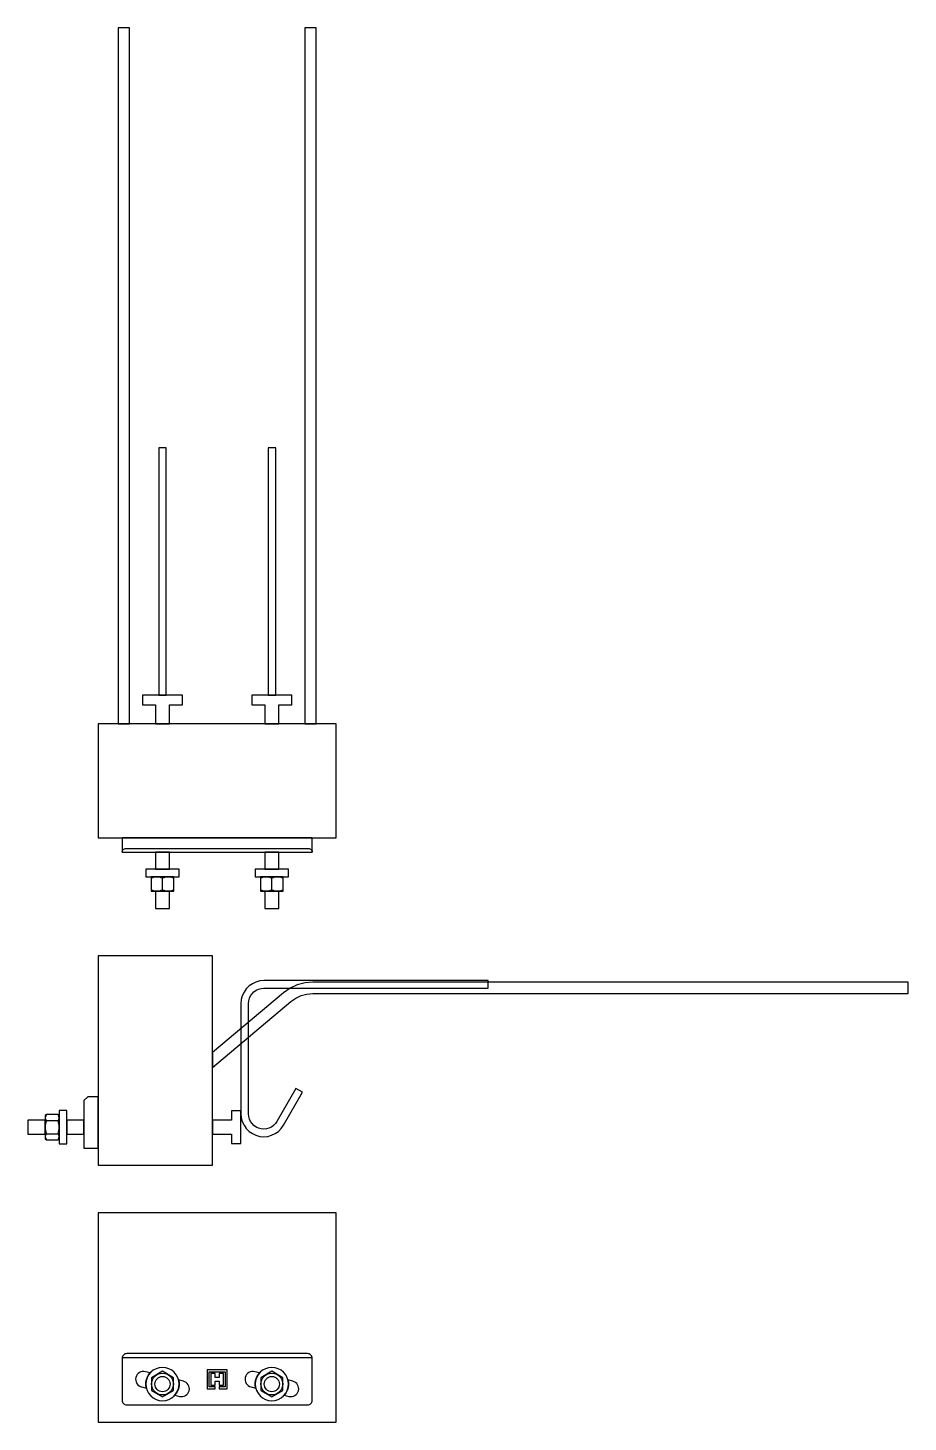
# Model space of a CAD drawing. Extents: x -74 to 851, y -614 to 851.
import ezdxf

# ---------------------------------------------------------------- set-up
doc = ezdxf.new("R2010")
doc.units = 0
doc.layers.add('Halfen', color=7, linetype='CONTINUOUS')

msp = doc.modelspace()

# ---------------------------------------------------------------- linework, layer by layer
at = {"layer": 'Halfen', "color": 7}
for p, q in [((67.5, -55.8), (67.5, -41)), ((182.5, -55.8), (182.5, -41)), ((-55.8, -297.072), (-41, -297.072)), ((-55.8, -310.928), (-41, -310.928)), ((25.101, -546), (224.899, -546))]:
    msp.add_line(p, q, dxfattribs=at)
for points in [[(21, 851.395), (21, 120), (33, 120), (33, 851.395)], [(217, 851.395), (217, 120), (229, 120), (229, 851.395)], [(71.5, 150), (71.5, 410), (63.5, 410), (63.5, 150)], [(186.5, 150), (186.5, 410), (178.5, 410), (178.5, 150)], [(88.5, 150), (46.5, 150), (46.5, 140), (60.175, 140), (60.175, 120), (74.825, 120), (74.825, 140), (88.5, 140)], [(203.5, 150), (161.5, 150), (161.5, 140), (175.175, 140), (175.175, 120), (189.825, 120), (189.825, 140), (203.5, 140)], [(0, 0), (250, 0), (250, 120), (0, 120)], [(25, -15), (225, -15), (225, 0), (25, 0)], [(74.825, -15), (60.175, -15), (60.175, -33), (74.825, -33)], [(189.825, -15), (175.175, -15), (175.175, -33), (189.825, -33)], [(50, -41), (85, -41), (85, -33), (50, -33)], [(55.5, -55.8), (79.5, -55.8), (79.5, -41), (55.5, -41)], [(165, -41), (200, -41), (200, -33), (165, -33)], [(170.5, -55.8), (194.5, -55.8), (194.5, -41), (170.5, -41)], [(74.825, -55.8), (60.175, -55.8), (60.175, -74), (74.825, -74)], [(189.825, -55.8), (175.175, -55.8), (175.175, -74), (189.825, -74)], [(0, -344), (120, -344), (120, -124), (0, -124)], [(851.395, -151.596), (225.681, -151.596), (217.346, -152.326), (209.264, -154.491), (201.681, -158.027), (194.828, -162.826), (120, -225.614), (120, -241.279), (202.541, -172.019), (207.681, -168.419), (213.369, -165.767), (219.43, -164.143), (225.681, -163.596), (851.395, -163.596)], [(207.856, -263.359), (187.856, -298), (186.257, -300.285), (184.285, -302.257), (182, -303.856), (179.472, -305.035), (176.778, -305.757), (174, -306), (171.222, -305.757), (168.528, -305.035), (166, -303.856), (163.715, -302.257), (161.743, -300.285), (160.144, -298), (158.965, -295.472), (158.243, -292.778), (158, -290), (158, -174), (158.243, -171.222), (158.965, -168.528), (160.144, -166), (161.743, -163.715), (163.715, -161.743), (166, -160.144), (168.528, -158.965), (171.222, -158.243), (174, -158), (410, -158), (410, -150), (174, -150), (169.832, -150.365), (165.792, -151.447), (162, -153.215), (158.573, -155.615), (155.615, -158.573), (153.215, -162), (151.447, -165.792), (150.365, -169.832), (150, -174), (150, -290), (150.365, -294.168), (151.447, -298.208), (153.215, -302), (155.615, -305.427), (158.573, -308.385), (162, -310.785), (165.792, -312.553), (169.832, -313.635), (174, -314), (178.168, -313.635), (182.208, -312.553), (186, -310.785), (189.427, -308.385), (192.385, -305.427), (194.785, -302), (214.785, -267.359)], [(-15, -326), (0, -326), (0, -272), (-11, -272), (-15, -276)], [(-54.566, -317.375), (-42.234, -317.375), (-41, -316.141), (-41, -291.859), (-42.234, -290.625), (-54.566, -290.625), (-55.8, -291.859), (-55.8, -316.141)], [(-41, -321.5), (-33, -321.5), (-33, -286.5), (-41, -286.5)], [(150, -287), (140, -287), (140, -296.675), (120, -296.675), (120, -311.325), (140, -311.325), (140, -321), (150, -321)], [(-55.8, -296.675), (-74, -296.675), (-74, -311.325), (-55.8, -311.325)], [(-15, -296.675), (-33, -296.675), (-33, -311.325), (-15, -311.325)], [(0, -614), (250, -614), (250, -394), (0, -394)], [(25, -591), (25.096, -591.975), (25.381, -592.913), (25.843, -593.778), (26.464, -594.536), (27.222, -595.157), (28.087, -595.619), (29.025, -595.904), (30, -596), (220, -596), (220.975, -595.904), (221.913, -595.619), (222.778, -595.157), (223.536, -594.536), (224.157, -593.778), (224.619, -592.913), (224.904, -591.975), (225, -591), (225, -547), (224.904, -546.025), (224.619, -545.087), (224.157, -544.222), (223.536, -543.464), (222.778, -542.843), (221.913, -542.381), (220.975, -542.096), (220, -542), (30, -542), (29.025, -542.096), (28.087, -542.381), (27.222, -542.843), (26.464, -543.464), (25.843, -544.222), (25.381, -545.087), (25.096, -546.025), (25, -547)], [(85, -574), (84.664, -570.586), (83.668, -567.303), (82.051, -564.278), (79.874, -561.626), (77.222, -559.449), (74.197, -557.832), (70.914, -556.836), (67.5, -556.5), (64.086, -556.836), (60.803, -557.832), (57.778, -559.449), (55.126, -561.626), (52.949, -564.278), (51.332, -567.303), (50.336, -570.586), (50, -574), (50.336, -577.414), (51.332, -580.697), (52.949, -583.722), (55.126, -586.374), (57.778, -588.551), (60.803, -590.168), (64.086, -591.164), (67.5, -591.5), (70.914, -591.164), (74.197, -590.168), (77.222, -588.551), (79.874, -586.374), (82.051, -583.722), (83.668, -580.697), (84.664, -577.414)], [(200, -574), (199.664, -570.586), (198.668, -567.303), (197.051, -564.278), (194.874, -561.626), (192.222, -559.449), (189.197, -557.832), (185.914, -556.836), (182.5, -556.5), (179.086, -556.836), (175.803, -557.832), (172.778, -559.449), (170.126, -561.626), (167.949, -564.278), (166.332, -567.303), (165.336, -570.586), (165, -574), (165.336, -577.414), (166.332, -580.697), (167.949, -583.722), (170.126, -586.374), (172.778, -588.551), (175.803, -590.168), (179.086, -591.164), (182.5, -591.5), (185.914, -591.164), (189.197, -590.168), (192.222, -588.551), (194.874, -586.374), (197.051, -583.722), (198.668, -580.697), (199.664, -577.414)], [(47.896, -560.76), (46.281, -560.841), (44.712, -561.235), (43.251, -561.928), (41.953, -562.893), (40.868, -564.093), (40.038, -565.481), (39.495, -567.004), (39.26, -568.604), (39.341, -570.219), (39.735, -571.788), (40.428, -573.249), (41.393, -574.547), (42.593, -575.632), (43.981, -576.462), (45.504, -577.005), (50.549, -578.263), (50.336, -577.414), (50.084, -575.715), (50, -574), (50.084, -572.285), (50.336, -570.586), (50.754, -568.92), (51.332, -567.303), (52.066, -565.751), (52.949, -564.278), (53.972, -562.898), (54.554, -562.256), (49.496, -560.995)], [(67.5, -587.375), (79.083, -580.688), (79.083, -567.312), (67.5, -560.625), (55.917, -567.312), (55.917, -580.688)], [(84.444, -569.709), (84.664, -570.586), (84.916, -572.285), (85, -574), (84.916, -575.715), (84.664, -577.414), (84.246, -579.08), (83.668, -580.697), (82.934, -582.249), (82.051, -583.722), (81.028, -585.102), (80.466, -585.722), (85.504, -586.978), (87.104, -587.214), (88.719, -587.133), (90.288, -586.738), (91.749, -586.045), (93.047, -585.08), (94.132, -583.88), (94.962, -582.492), (95.505, -580.969), (95.741, -579.369), (95.659, -577.754), (95.265, -576.185), (94.572, -574.724), (93.607, -573.426), (92.407, -572.341), (91.019, -571.511), (89.496, -570.968)], [(114.5, -579), (123, -579), (123, -577), (116.5, -577), (116.5, -561), (133.5, -561), (133.5, -577), (127, -577), (127, -579), (135.5, -579), (135.5, -559), (114.5, -559)], [(118.5, -575), (123, -575), (123, -571), (127, -571), (127, -575), (131.5, -575), (131.5, -563), (127, -563), (127, -567), (123, -567), (123, -563), (118.5, -563)], [(162.896, -560.76), (161.281, -560.841), (159.712, -561.235), (158.251, -561.928), (156.953, -562.893), (155.868, -564.093), (155.038, -565.481), (154.495, -567.004), (154.26, -568.604), (154.341, -570.219), (154.735, -571.788), (155.428, -573.249), (156.393, -574.547), (157.593, -575.632), (158.981, -576.462), (160.504, -577.005), (165.549, -578.263), (165.336, -577.414), (165.084, -575.715), (165, -574), (165.084, -572.285), (165.336, -570.586), (165.754, -568.92), (166.332, -567.303), (167.066, -565.751), (167.949, -564.278), (168.972, -562.898), (169.554, -562.256), (164.496, -560.995)], [(182.5, -587.375), (194.083, -580.688), (194.083, -567.312), (182.5, -560.625), (170.917, -567.312), (170.917, -580.688)], [(199.444, -569.709), (199.664, -570.586), (199.916, -572.285), (200, -574), (199.916, -575.715), (199.664, -577.414), (199.246, -579.08), (198.668, -580.697), (197.934, -582.249), (197.051, -583.722), (196.028, -585.102), (195.466, -585.722), (200.504, -586.978), (202.104, -587.214), (203.719, -587.133), (205.288, -586.738), (206.749, -586.045), (208.047, -585.08), (209.132, -583.88), (209.962, -582.492), (210.505, -580.969), (210.74, -579.369), (210.659, -577.754), (210.265, -576.185), (209.572, -574.724), (208.607, -573.426), (207.407, -572.341), (206.019, -571.511), (204.496, -570.968)]]:
    msp.add_lwpolyline(points, close=True, dxfattribs=at)
msp.add_lwpolyline([(25, -15), (25.077, -14.22), (25.304, -13.469), (25.674, -12.778), (26.172, -12.172), (26.778, -11.674), (27.469, -11.304), (28.22, -11.077), (29, -11), (221, -11), (221.78, -11.077), (222.531, -11.304), (223.222, -11.674), (223.828, -12.172), (224.326, -12.778), (224.696, -13.469), (224.923, -14.22), (225, -15)], dxfattribs=at)
for centre, radius in [((67.5, -574), 11.5), ((67.5, -574), 8), ((182.5, -574), 11.5), ((182.5, -574), 8)]:
    msp.add_circle(centre, radius, dxfattribs=at)
for centre, radius, start, end in [((61.5, -54.375), 13.375, 63.346222, 116.653778), ((73.5, -54.375), 13.375, 63.346222, 116.653778), ((176.5, -54.375), 13.375, 63.346222, 116.653778), ((188.5, -54.375), 13.375, 63.346222, 116.653778), ((61.5, -42.425), 13.375, 243.346222, 296.653778), ((73.5, -42.425), 13.375, 243.346222, 296.653778), ((176.5, -42.425), 13.375, 243.346222, 296.653778), ((188.5, -42.425), 13.375, 243.346222, 296.653778), ((-50.322, -294.089), 5.478, 140.779022, 219.220978), ((-46.478, -294.089), 5.478, -39.220978, 39.220982), ((-35.738, -304), 20.062, 159.798004, 200.201996), ((-61.062, -304), 20.062, -20.201996, 20.202003), ((-50.322, -313.911), 5.478, 140.779022, 219.220978), ((-46.478, -313.911), 5.478, -39.220978, 39.220982)]:
    msp.add_arc(centre, radius, start, end, dxfattribs=at)

doc.saveas('drawing.dxf')
